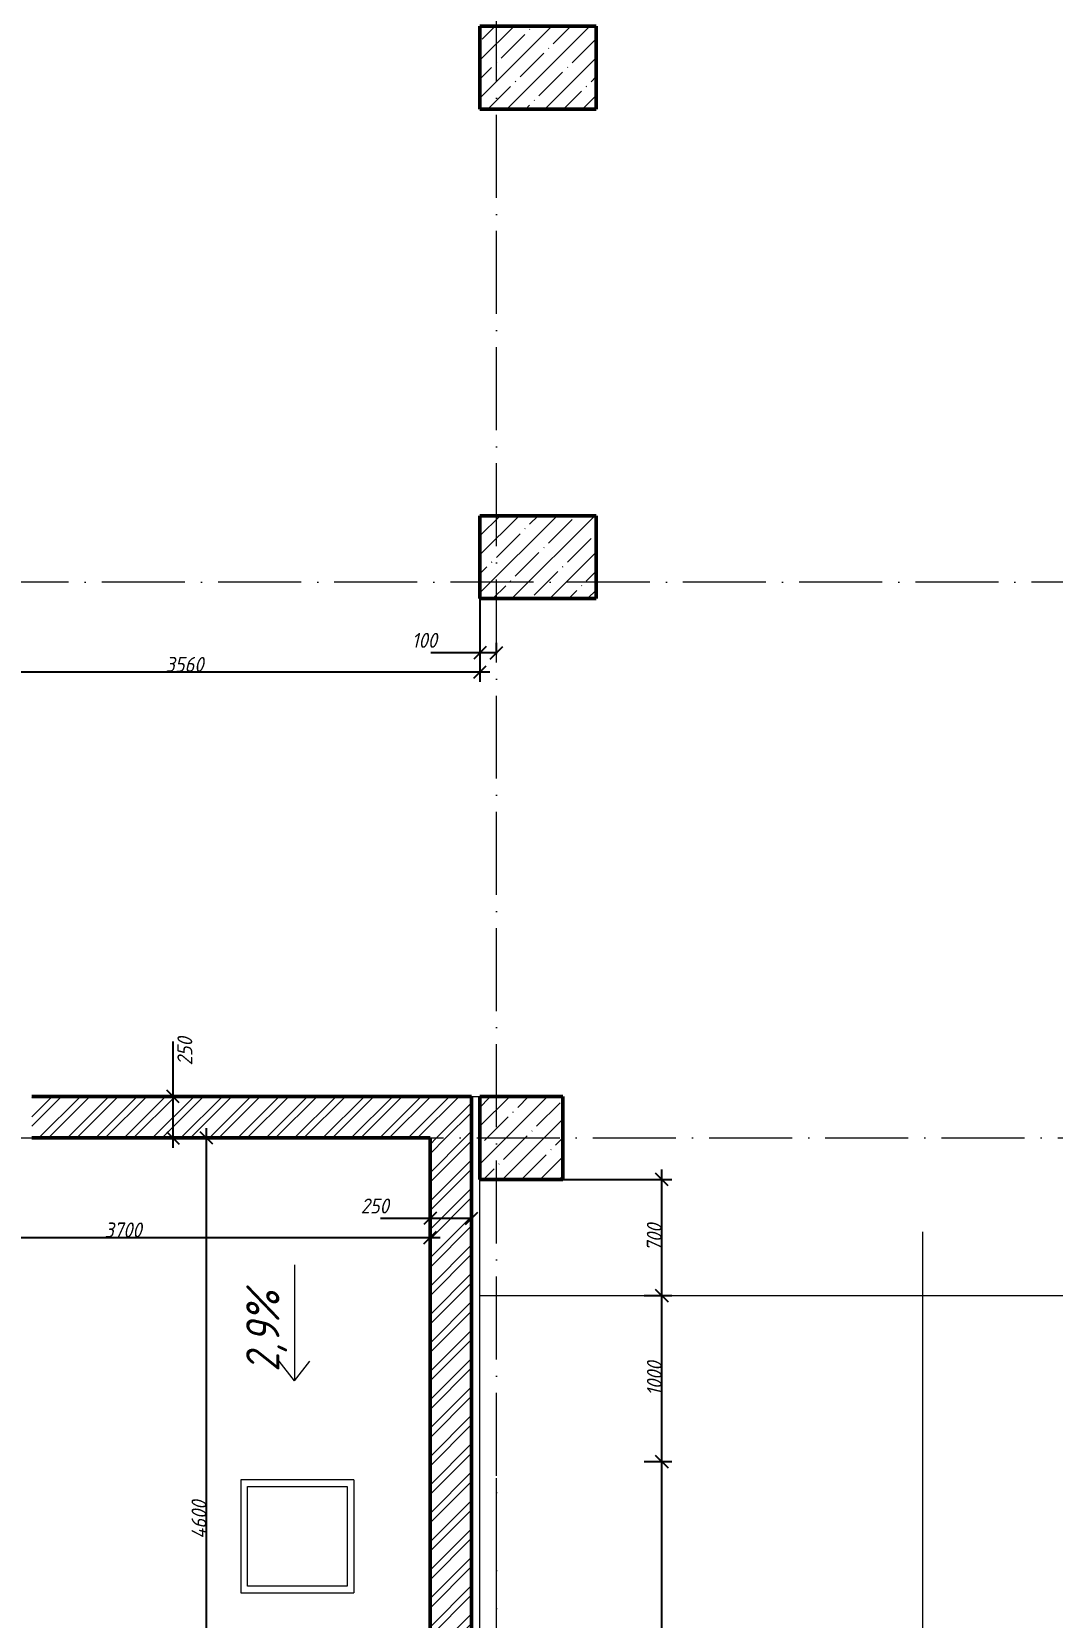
# Model space of a CAD drawing. Header units: millimetres. Extents: x -401725 to 250493, y 305116 to 802890.
# Drawn here: x -260201 to -254053, y 508059 to 517613 of the extents above; entities that cross this region are included whole.
import ezdxf

# ---------------------------------------------------------------- set-up
doc = ezdxf.new("R2010")
doc.units = ezdxf.units.MM
doc.linetypes.add('50_200_ШТРИХ_1Т_ш5_п1_п1_', pattern=[700, 500, -100, 0, -100])
for name, color, linetype, lineweight in [('A-____-____-DIMS', 7, 'Continuous', 9), ('A-DETL-GENF-OTLN-2', 7, 'Continuous', 5), ('A-FLOR-____-OTLN', 7, 'Continuous', 9), ('A-WALL-____-MCUT-2', 7, 'Continuous', 50), ('G-____-____-DIMS', 7, 'Continuous', 9), ('S-COLS-____-MCUT', 7, 'Continuous', 50), ('S-COLS-____-OTLN', 7, 'Continuous', 9), ('S-GRID-____-OTLN-1', 7, '50_200_ШТРИХ_1Т_ш5_п1_п1_', 9)]:
    doc.layers.add(name, color=color, linetype=linetype, lineweight=lineweight)
doc.layers.add('A-DETL-GENF-OTLN-3', color=9, linetype='Continuous', lineweight=9, true_color=0x808080)
doc.layers.add('A-WALL-____-PATT-2', color=7, linetype='Continuous', lineweight=9, true_color=0x787878)
doc.styles.add('ISOCPEUR_I_3', font='isocpeui.ttf', dxfattribs={"width": 0.85, "height": 2.2})
doc.styles.add('ISOCPEUR_I_7', font='isocpeui.ttf', dxfattribs={"width": 0.9, "height": 90})
doc.dimstyles.new('ISO-1_8_0_9К_СРЕДНИЙ_Кладочные', dxfattribs={"dimscale": 304.8, "dimtxt": 89.638306, "dimasz": 0.246063, "dimexe": 0.19685, "dimexo": 0, "dimgap": 0, "dimtad": 1, "dimdec": 3, "dimrnd": 0.001, "dimdsep": 46, "dimtxsty": 'ISOCPEUR_I_7', "dimblk1": 'OBLIQUE', "dimblk2": 'OBLIQUE', "dimsah": 1, "dimcen": 0.09, "dimdle": 0.19685, "dimazin": 0, "dimtfac": 1, "dimtdec": 4, "dimtix": 1, "dimtmove": 2, "dimatfit": 3, "dimfxl": 1, "dimtvp": 1, "dimtolj": 1, "dimtzin": 0, "dimarcsym": 2})
doc.dimstyles.new('ISO-1_8_0_9К_СРЕДНИЙ_Кладочные_1', dxfattribs={"dimscale": 304.8, "dimtxt": 89.638306, "dimasz": 0.246063, "dimexe": 0.19685, "dimexo": 0, "dimgap": 0, "dimtad": 1, "dimdec": 3, "dimrnd": 0.001, "dimdsep": 46, "dimtxsty": 'ISOCPEUR_I_7', "dimblk1": 'OBLIQUE', "dimblk2": 'OBLIQUE', "dimsah": 1, "dimcen": 0.09, "dimdle": 0.19685, "dimazin": 0, "dimtfac": 1, "dimtdec": 4, "dimtix": 1, "dimtmove": 0, "dimatfit": 3, "dimfxl": 1, "dimtvp": 1, "dimtolj": 1, "dimtzin": 0, "dimarcsym": 2})
pattern_1 = [(45, (-350751.34, 459015.94), (-85.53659, 85.53659), []), (45, (-350694.32, 459015.94), (-85.53659, 85.53659), [])]

# ---------------------------------------------------------------- blocks, each defined once
blk = doc.blocks.new('BSC_Колонна _Прямоугольная - 500х700-V120-АР1_Кладочный план подвала в осях 1-64_Ю-ЯЯ')
at = {"layer": 'S-COLS-____-OTLN'}
h = blk.add_hatch(dxfattribs=at)
h.set_pattern_fill('FP_136', color=256, style=0, pattern_type=2)
h.set_pattern_definition([(315, (-55431.04, 93600), (114.04925, 114.04925), []), (315, (-55431.04, 93485.95), (114.04925, 114.04925), [201.613, -40.323, 3.353, -36.97])])
h.paths.add_polyline_path([(-250, -350), (250, -350), (250, 350), (-250, 350)], flags=0)
at = {"layer": 'S-COLS-____-MCUT'}
for p, q in [((250, 350), (-250, 350)), ((-250, 350), (-250, -350)), ((250, -350), (250, 350)), ((-250, -350), (250, -350))]:
    blk.add_line(p, q, dxfattribs=at)
blk = doc.blocks.new('BSC_Колонна _Прямоугольная - 500х500-V168-АР1_Кладочный план подвала в осях 1-64_Ю-ЯЯ')
at = {"layer": 'S-COLS-____-OTLN'}
h = blk.add_hatch(dxfattribs=at)
h.set_pattern_fill('FP_185', color=256, style=0, pattern_type=2)
h.set_pattern_definition([(45, (-93500, -51931.04), (-114.04925, 114.04925), []), (45, (-93385.95, -51931.04), (-114.04925, 114.04925), [201.613, -40.323, 3.353, -36.97])])
h.paths.add_polyline_path([(-208, -250), (250, -250), (250, 250), (-250, 250), (-250, -250)], flags=0)
at = {"layer": 'S-COLS-____-MCUT'}
for p, q in [((250, 250), (-250, 250)), ((-250, 250), (-250, -250)), ((250, -250), (250, 250)), ((-250, -250), (250, -250))]:
    blk.add_line(p, q, dxfattribs=at)
blk = doc.blocks.new('BSC_Колонна _Прямоугольная - 500х700-V172-АР1_Кладочный план подвала в осях 1-64_Ю-ЯЯ')
at = {"layer": 'S-COLS-____-OTLN'}
h = blk.add_hatch(dxfattribs=at)
h.set_pattern_fill('FP_191', color=256, style=0, pattern_type=2)
h.set_pattern_definition([(315, (-58381.04, 93600), (114.04925, 114.04925), []), (315, (-58381.04, 93485.95), (114.04925, 114.04925), [201.613, -40.323, 3.353, -36.97])])
h.paths.add_polyline_path([(-250, -350), (250, -350), (250, 350), (-250, 350)], flags=0)
at = {"layer": 'S-COLS-____-MCUT'}
for p, q in [((250, 350), (-250, 350)), ((-250, 350), (-250, -350)), ((250, -350), (250, 350)), ((-250, -350), (250, -350))]:
    blk.add_line(p, q, dxfattribs=at)
blk = doc.blocks.new('DET_L_Имитация разреза_ISO2-5 - Влево-35541912-АР1_Кладочный план подвала в осях 1-64_Ю-ЯЯ')
at = {"layer": 'A-DETL-GENF-OTLN-3'}
blk.add_line((143.1, 0), (5796.9, 0), dxfattribs=at)
blk = doc.blocks.new('_Oblique')
at = {"color": 0, "linetype": 'ByBlock', "lineweight": -2}
blk.add_line((-0.5, -0.5), (0.5, 0.5), dxfattribs=at)
blk = doc.blocks.new('*D8418')
at = {"layer": 'A-____-____-DIMS', "color": 0, "lineweight": -2, "transparency": 16777216}
for p, q in [((-256511.3, 508997), (-256345.2, 508997)), ((-256405.2, 505787), (-256405.2, 509057)), ((-256511.3, 505847), (-256345.2, 505847))]:
    blk.add_line(p, q, dxfattribs=at)
at = {"layer": 'Defpoints', "color": 0, "transparency": 16777216}
for p in [(-256511.3, 508997), (-256405.2, 508997), (-256511.3, 505847)]:
    blk.add_point(p, dxfattribs=at)
at = {"layer": 'A-____-____-DIMS', "color": 0, "lineweight": -2, "transparency": 16777216, "xscale": 75, "yscale": 75, "zscale": 75}
for p, rotation in [((-256405.2, 508997), 90), ((-256405.2, 505847), 270)]:
    blk.add_blockref('_Oblique', p, dxfattribs=dict(at, rotation=rotation))
at = {"layer": 'A-____-____-DIMS', "color": 0, "transparency": 16777216, "insert": (-256450.2, 507422), "char_height": 90, "width": 504.733, "attachment_point": 5, "rotation": 90, "style": 'ISOCPEUR_I_7'}
blk.add_mtext('\\A1;3150', dxfattribs=at)
blk = doc.blocks.new('*D8419')
at = {"layer": 'A-____-____-DIMS', "color": 0, "lineweight": -2, "transparency": 16777216}
for p, q in [((-256405.2, 508937), (-256405.2, 510057)), ((-256511.3, 509997), (-256345.2, 509997)), ((-256511.3, 508997), (-256345.2, 508997))]:
    blk.add_line(p, q, dxfattribs=at)
at = {"layer": 'Defpoints', "color": 0, "transparency": 16777216}
for p in [(-256511.3, 509997), (-256405.2, 509997), (-256511.3, 508997)]:
    blk.add_point(p, dxfattribs=at)
at = {"layer": 'A-____-____-DIMS', "color": 0, "lineweight": -2, "transparency": 16777216, "xscale": 75, "yscale": 75, "zscale": 75}
for p, rotation in [((-256405.2, 509997), 90), ((-256405.2, 508997), 270)]:
    blk.add_blockref('_Oblique', p, dxfattribs=dict(at, rotation=rotation))
at = {"layer": 'A-____-____-DIMS', "color": 0, "transparency": 16777216, "insert": (-256450.2, 509497), "char_height": 90, "width": 504.733, "attachment_point": 5, "rotation": 90, "style": 'ISOCPEUR_I_7'}
blk.add_mtext('\\A1;1000', dxfattribs=at)
blk = doc.blocks.new('*D8420')
at = {"layer": 'A-____-____-DIMS', "color": 0, "lineweight": -2, "transparency": 16777216}
for p, q in [((-257001.3, 510697), (-256345.2, 510697)), ((-256405.2, 509937), (-256405.2, 510757)), ((-256511.3, 509997), (-256345.2, 509997))]:
    blk.add_line(p, q, dxfattribs=at)
at = {"layer": 'Defpoints', "color": 0, "transparency": 16777216}
for p in [(-257001.3, 510697), (-256405.2, 510697), (-256511.3, 509997)]:
    blk.add_point(p, dxfattribs=at)
at = {"layer": 'A-____-____-DIMS', "color": 0, "lineweight": -2, "transparency": 16777216, "xscale": 75, "yscale": 75, "zscale": 75}
for p, rotation in [((-256405.2, 510697), 90), ((-256405.2, 509997), 270)]:
    blk.add_blockref('_Oblique', p, dxfattribs=dict(at, rotation=rotation))
at = {"layer": 'A-____-____-DIMS', "color": 0, "transparency": 16777216, "insert": (-256450.8, 510347), "char_height": 90, "width": 409.578, "attachment_point": 5, "rotation": 90, "style": 'ISOCPEUR_I_7'}
blk.add_mtext('\\A1;700', dxfattribs=at)
blk = doc.blocks.new('*D8427')
at = {"layer": 'A-____-____-DIMS', "color": 0, "lineweight": -2, "transparency": 16777216}
for p, q in [((-257501.3, 514197), (-257501.3, 513695.6)), ((-261121.3, 513755.6), (-257441.3, 513755.6)), ((-261061.3, 513597), (-261061.3, 513815.6))]:
    blk.add_line(p, q, dxfattribs=at)
at = {"layer": 'Defpoints', "color": 0, "transparency": 16777216}
for p in [(-257501.3, 514197), (-257501.3, 513755.6), (-261061.3, 513597)]:
    blk.add_point(p, dxfattribs=at)
at = {"layer": 'A-____-____-DIMS', "color": 0, "lineweight": -2, "transparency": 16777216, "xscale": 75, "yscale": 75, "zscale": 75, "rotation": 180}
blk.add_blockref('_Oblique', (-261061.3, 513755.6), dxfattribs=at)
at = {"layer": 'A-____-____-DIMS', "color": 0, "lineweight": -2, "transparency": 16777216, "xscale": 75, "yscale": 75, "zscale": 75}
blk.add_blockref('_Oblique', (-257501.3, 513755.6), dxfattribs=at)
at = {"layer": 'A-____-____-DIMS', "color": 0, "transparency": 16777216, "insert": (-259281.3, 513800.6), "char_height": 90, "width": 546.104, "attachment_point": 5, "style": 'ISOCPEUR_I_7'}
blk.add_mtext('\\A1;3560', dxfattribs=at)
blk = doc.blocks.new('*D8428')
at = {"layer": 'A-____-____-DIMS', "color": 0, "lineweight": -2, "transparency": 16777216}
for p, q in [((-257501.3, 514197), (-257501.3, 513810.8)), ((-257501.3, 513870.8), (-257797.3, 513870.8)), ((-257401.3, 513870.8), (-257561.3, 513870.8)), ((-257401.3, 513861.7), (-257401.3, 513930.8))]:
    blk.add_line(p, q, dxfattribs=at)
at = {"layer": 'Defpoints', "color": 0, "transparency": 16777216}
for p in [(-257501.3, 514197), (-257401.3, 513870.8), (-257401.3, 513861.7)]:
    blk.add_point(p, dxfattribs=at)
at = {"layer": 'A-____-____-DIMS', "color": 0, "lineweight": -2, "transparency": 16777216, "xscale": 75, "yscale": 75, "zscale": 75, "rotation": 180}
blk.add_blockref('_Oblique', (-257501.3, 513870.8), dxfattribs=at)
at = {"layer": 'A-____-____-DIMS', "color": 0, "lineweight": -2, "transparency": 16777216, "xscale": 75, "yscale": 75, "zscale": 75}
blk.add_blockref('_Oblique', (-257401.3, 513870.8), dxfattribs=at)
at = {"layer": 'A-____-____-DIMS', "color": 0, "transparency": 16777216, "insert": (-257911.2, 513990.8), "char_height": 90, "width": 368.207, "attachment_point": 1, "line_spacing_factor": 1.149209, "style": 'ISOCPEUR_I_7'}
blk.add_mtext('\\A1;100', dxfattribs=at)
blk = doc.blocks.new('*D8385')
at = {"layer": 'A-____-____-DIMS', "color": 0, "lineweight": -2, "transparency": 16777216}
for p, q in [((-261501.3, 510947), (-261501.3, 510287.2)), ((-257801.3, 510453.2), (-257801.3, 510287.2)), ((-261561.3, 510347.2), (-257741.3, 510347.2))]:
    blk.add_line(p, q, dxfattribs=at)
at = {"layer": 'Defpoints', "color": 0, "transparency": 16777216}
for p in [(-261501.3, 510947), (-257801.3, 510453.2), (-257801.3, 510347.2)]:
    blk.add_point(p, dxfattribs=at)
at = {"layer": 'A-____-____-DIMS', "color": 0, "lineweight": -2, "transparency": 16777216, "xscale": 75, "yscale": 75, "zscale": 75, "rotation": 180}
blk.add_blockref('_Oblique', (-261501.3, 510347.2), dxfattribs=at)
at = {"layer": 'A-____-____-DIMS', "color": 0, "lineweight": -2, "transparency": 16777216, "xscale": 75, "yscale": 75, "zscale": 75}
blk.add_blockref('_Oblique', (-257801.3, 510347.2), dxfattribs=at)
at = {"layer": 'A-____-____-DIMS', "color": 0, "transparency": 16777216, "insert": (-259651.3, 510392.8), "char_height": 90, "width": 546.104, "attachment_point": 5, "style": 'ISOCPEUR_I_7'}
blk.add_mtext('\\A1;3700', dxfattribs=at)
blk = doc.blocks.new('*D8386')
at = {"layer": 'A-____-____-DIMS', "color": 0, "lineweight": -2, "transparency": 16777216}
for p, q in [((-257801.3, 510453.2), (-257801.3, 510522.3)), ((-257551.3, 510453.2), (-257551.3, 510522.3)), ((-257801.3, 510462.3), (-258100.8, 510462.3)), ((-257551.3, 510462.3), (-257861.3, 510462.3))]:
    blk.add_line(p, q, dxfattribs=at)
at = {"layer": 'Defpoints', "color": 0, "transparency": 16777216}
for p in [(-257801.3, 510453.2), (-257551.3, 510462.3), (-257551.3, 510453.2)]:
    blk.add_point(p, dxfattribs=at)
at = {"layer": 'A-____-____-DIMS', "color": 0, "lineweight": -2, "transparency": 16777216, "xscale": 75, "yscale": 75, "zscale": 75, "rotation": 180}
blk.add_blockref('_Oblique', (-257801.3, 510462.3), dxfattribs=at)
at = {"layer": 'A-____-____-DIMS', "color": 0, "lineweight": -2, "transparency": 16777216, "xscale": 75, "yscale": 75, "zscale": 75}
blk.add_blockref('_Oblique', (-257551.3, 510462.3), dxfattribs=at)
at = {"layer": 'A-____-____-DIMS', "color": 0, "transparency": 16777216, "insert": (-258219.5, 510582.3), "char_height": 90, "width": 409.578, "attachment_point": 1, "line_spacing_factor": 1.149209, "style": 'ISOCPEUR_I_7'}
blk.add_mtext('\\A1;250', dxfattribs=at)
blk = doc.blocks.new('*D8387')
at = {"layer": 'A-____-____-DIMS', "color": 0, "lineweight": -2, "transparency": 16777216}
for p, q in [((-259148.7, 506287), (-259148.7, 511007)), ((-259254.8, 510947), (-259088.7, 510947)), ((-257801.3, 506347), (-259208.7, 506347))]:
    blk.add_line(p, q, dxfattribs=at)
at = {"layer": 'Defpoints', "color": 0, "transparency": 16777216}
for p in [(-259254.8, 510947), (-259148.7, 510947), (-257801.3, 506347)]:
    blk.add_point(p, dxfattribs=at)
at = {"layer": 'A-____-____-DIMS', "color": 0, "lineweight": -2, "transparency": 16777216, "xscale": 75, "yscale": 75, "zscale": 75}
for p, rotation in [((-259148.7, 510947), 90), ((-259148.7, 506347), 270)]:
    blk.add_blockref('_Oblique', p, dxfattribs=dict(at, rotation=rotation))
at = {"layer": 'A-____-____-DIMS', "color": 0, "transparency": 16777216, "insert": (-259193.7, 508647), "char_height": 90, "width": 562.653, "attachment_point": 5, "rotation": 90, "style": 'ISOCPEUR_I_7'}
blk.add_mtext('\\A1;4600', dxfattribs=at)
blk = doc.blocks.new('*D8388')
at = {"layer": 'A-____-____-DIMS', "color": 0, "lineweight": -2, "transparency": 16777216}
for p, q in [((-259349.9, 511197), (-259349.9, 511529.2)), ((-259254.8, 511197), (-259409.9, 511197)), ((-259349.9, 510887), (-259349.9, 511197)), ((-259254.8, 510947), (-259409.9, 510947))]:
    blk.add_line(p, q, dxfattribs=at)
at = {"layer": 'Defpoints', "color": 0, "transparency": 16777216}
for p in [(-259349.9, 511197), (-259254.8, 511197), (-259254.8, 510947)]:
    blk.add_point(p, dxfattribs=at)
at = {"layer": 'A-____-____-DIMS', "color": 0, "lineweight": -2, "transparency": 16777216, "xscale": 75, "yscale": 75, "zscale": 75}
for p, rotation in [((-259349.9, 511197), 90), ((-259349.9, 510947), 270)]:
    blk.add_blockref('_Oblique', p, dxfattribs=dict(at, rotation=rotation))
at = {"layer": 'A-____-____-DIMS', "color": 0, "transparency": 16777216, "insert": (-259323.9, 511384.4), "char_height": 90, "width": 409.578, "attachment_point": 1, "rotation": 90, "line_spacing_factor": 1.149209, "style": 'ISOCPEUR_I_7'}
blk.add_mtext('\\A1;250', dxfattribs=at)

msp = doc.modelspace()

# ---------------------------------------------------------------- hatches: boundary and pattern name
at = {"layer": 'A-WALL-____-PATT-2'}
h = msp.add_hatch(dxfattribs=at)
h.set_pattern_fill('FP_53', color=256, style=0, pattern_type=2)
h.set_pattern_definition(pattern_1)
h.paths.add_polyline_path([(-257551.3432, 510946.983), (-257551.3432, 511196.983), (-260201.3432, 511196.983), (-260201.3432, 510946.983), (-257801.3432, 510946.983)], flags=0)
h = msp.add_hatch(dxfattribs=at)
h.set_pattern_fill('FP_53', color=256, style=0, pattern_type=2)
h.set_pattern_definition(pattern_1)
h.paths.add_polyline_path([(-257801.3432, 506346.983), (-257551.3432, 506346.983), (-257551.3432, 506696.983), (-257801.3432, 506696.983), (-257801.3432, 506553.2468)], flags=0)
h.paths.add_polyline_path([(-257551.3432, 507796.983), (-257551.3432, 510946.983), (-257801.3432, 510946.983), (-257801.3432, 507796.983)], flags=0)

# ---------------------------------------------------------------- linework, layer by layer
at = {"layer": 'A-FLOR-____-OTLN'}
for p, q in [((-257551.3432, 511196.983), (-257501.3432, 511196.983)), ((-257501.3432, 505846.983), (-257501.3432, 510696.983)), ((-257501.3432, 509996.983), (-253401.3432, 509996.983)), ((-258941.3432, 508886.983), (-258941.3432, 508206.983)), ((-258261.3432, 508886.983), (-258941.3432, 508886.983)), ((-258261.3432, 508886.983), (-258261.3432, 508206.983)), ((-258901.3432, 508246.983), (-258901.3432, 508846.983)), ((-258901.3432, 508846.983), (-258301.3432, 508846.983)), ((-258301.3432, 508846.983), (-258301.3432, 508246.983)), ((-258301.3432, 508246.983), (-258901.3432, 508246.983)), ((-258941.3432, 508206.983), (-258261.3432, 508206.983))]:
    msp.add_line(p, q, dxfattribs=at)
at = {"layer": 'A-WALL-____-MCUT-2'}
for p, q in [((-257551.3432, 511196.983), (-260201.3432, 511196.983)), ((-257551.3432, 507796.983), (-257551.3432, 511196.983)), ((-260201.3432, 510946.983), (-257801.3432, 510946.983)), ((-257801.3432, 510946.983), (-257801.3432, 507796.983))]:
    msp.add_line(p, q, dxfattribs=at)
at = {"layer": 'G-____-____-DIMS'}
for p, q in [((-258617.8897, 510182.7763), (-258617.8897, 509482.7763)), ((-258617.8897, 509482.7763), (-258709.9689, 509602.7763)), ((-258617.8897, 509482.7763), (-258525.8104, 509602.7763))]:
    msp.add_line(p, q, dxfattribs=at)
at = {"layer": 'S-GRID-____-OTLN-1'}
for p, q in [((-257401.3432, 499110.3507), (-257401.3432, 549908.7924)), ((-246676.9366, 514296.983), (-355420.1134, 514296.983)), ((-283424.5728, 510946.983), (-246676.9366, 510946.983)), ((-257401.3432, 454533.3346), (-257401.3432, 508896.9006))]:
    msp.add_line(p, q, dxfattribs=at)

# ---------------------------------------------------------------- block references
at = {"layer": 'A-DETL-GENF-OTLN-2', "rotation": 269.9999999999997}
msp.add_blockref('DET_L_Имитация разреза_ISO2-5 - Влево-35541912-АР1_Кладочный план подвала в осях 1-64_Ю-ЯЯ', (-254834.2828, 510524.4755), dxfattribs=at)
at = {"layer": 'S-COLS-____-OTLN', "rotation": 89.9999999999999}
for name, p in [('BSC_Колонна _Прямоугольная - 500х700-V172-АР1_Кладочный план подвала в осях 1-64_Ю-ЯЯ', (-257151.3432, 517396.983)), ('BSC_Колонна _Прямоугольная - 500х700-V120-АР1_Кладочный план подвала в осях 1-64_Ю-ЯЯ', (-257151.3432, 514446.983))]:
    msp.add_blockref(name, p, dxfattribs=at)
at = {"layer": 'S-COLS-____-OTLN'}
msp.add_blockref('BSC_Колонна _Прямоугольная - 500х500-V168-АР1_Кладочный план подвала в осях 1-64_Ю-ЯЯ', (-257251.3432, 510946.983), dxfattribs=at)

# ---------------------------------------------------------------- texts
at = {"layer": 'G-____-____-DIMS', "insert": (-258909.1808, 509537.9756), "char_height": 200, "width": 707.521631, "attachment_point": 1, "rotation": 90, "line_spacing_factor": 1.149209, "style": 'ISOCPEUR_I_3'}
msp.add_mtext('2,9%', dxfattribs=at)

# ---------------------------------------------------------------- dimensions: what is measured, and where the dimension line sits
at = {"layer": 'A-____-____-DIMS'}
for base, p1, p2, override, picture, middle in [((-257501.3432, 513755.6424), (-261061.3432, 513596.983), (-257501.3432, 514196.983), {"dimtxt": 400, "dimpost": '<>', "dimfxl": 3610.20775}, '*D8427', (-259281.3432, 513800.6424)), ((-257801.3432, 510347.1736), (-261501.3432, 510946.983), (-257801.3432, 510453.2396), {"dimtxt": 400, "dimpost": '<>', "dimfxl": 3732.798214}, '*D8385', (-259651.3432, 510392.7531))]:
    dim = msp.add_linear_dim(base=base, p1=p1, p2=p2, dimstyle='ISO-1_8_0_9К_СРЕДНИЙ_Кладочные', override=override, dxfattribs=at)
    dim.commit()
    dim.dimension.update_dxf_attribs({"geometry": picture, "text_midpoint": middle})
for base, p1, p2, override, picture, middle in [((-257401.3432, 513870.8045), (-257501.3432, 514196.983), (-257401.3432, 513861.7085), {"dimtxt": 400, "dimpost": '<>', "dimfxl": 349.869964}, '*D8428', (-257727.1417, 513870.8045)), ((-257551.3432, 510462.3356), (-257801.3432, 510453.2396), (-257551.3432, 510453.2396), {"dimtxt": 400, "dimpost": '<>', "dimfxl": 250}, '*D8386', (-258014.7542, 510462.3356))]:
    dim = msp.add_linear_dim(base=base, p1=p1, p2=p2, dimstyle='ISO-1_8_0_9К_СРЕДНИЙ_Кладочные_1', override=override, dxfattribs=at)
    dim.commit()
    dim.dimension.update_dxf_attribs({"geometry": picture, "text_midpoint": middle, "dimtype": 160})
dim = msp.add_linear_dim(base=(-259349.8855, 511196.983), p1=(-259254.7576, 510946.983), p2=(-259254.7576, 511196.983), angle=90, dimstyle='ISO-1_8_0_9К_СРЕДНИЙ_Кладочные_1', override={"dimtxt": 400, "dimpost": '<>', "dimfxl": 250}, dxfattribs=at)
dim.commit()
dim.dimension.update_dxf_attribs({"geometry": '*D8388', "text_midpoint": (-259263.8536, 511529.1725), "dimtype": 160, "text_rotation": 90})
for base, p1, p2, override, picture, middle in [((-259148.6916, 510946.983), (-257801.3432, 506346.983), (-259254.7576, 510946.983), {"dimtxt": 400, "dimpost": '<>', "dimfxl": 4824.14898}, '*D8387', (-259193.6916, 508646.983)), ((-256405.2331, 510696.983), (-256511.2992, 509996.983), (-257001.3432, 510696.983), {"dimtxt": 400, "dimpost": '<>', "dimfxl": 854.484174}, '*D8420', (-256450.8127, 510346.983)), ((-256405.2331, 509996.983), (-256511.2992, 508996.983), (-256511.2992, 509996.983), {"dimtxt": 400, "dimpost": '<>', "dimfxl": 1000}, '*D8419', (-256450.2331, 509496.983)), ((-256405.2331, 508996.983), (-256511.2992, 505846.983), (-256511.2992, 508996.983), {"dimtxt": 400, "dimpost": '<>', "dimfxl": 3150}, '*D8418', (-256450.2331, 507421.983))]:
    dim = msp.add_linear_dim(base=base, p1=p1, p2=p2, angle=90, dimstyle='ISO-1_8_0_9К_СРЕДНИЙ_Кладочные', override=override, dxfattribs=at)
    dim.commit()
    dim.dimension.update_dxf_attribs({"geometry": picture, "text_midpoint": middle})

doc.saveas('drawing.dxf')
